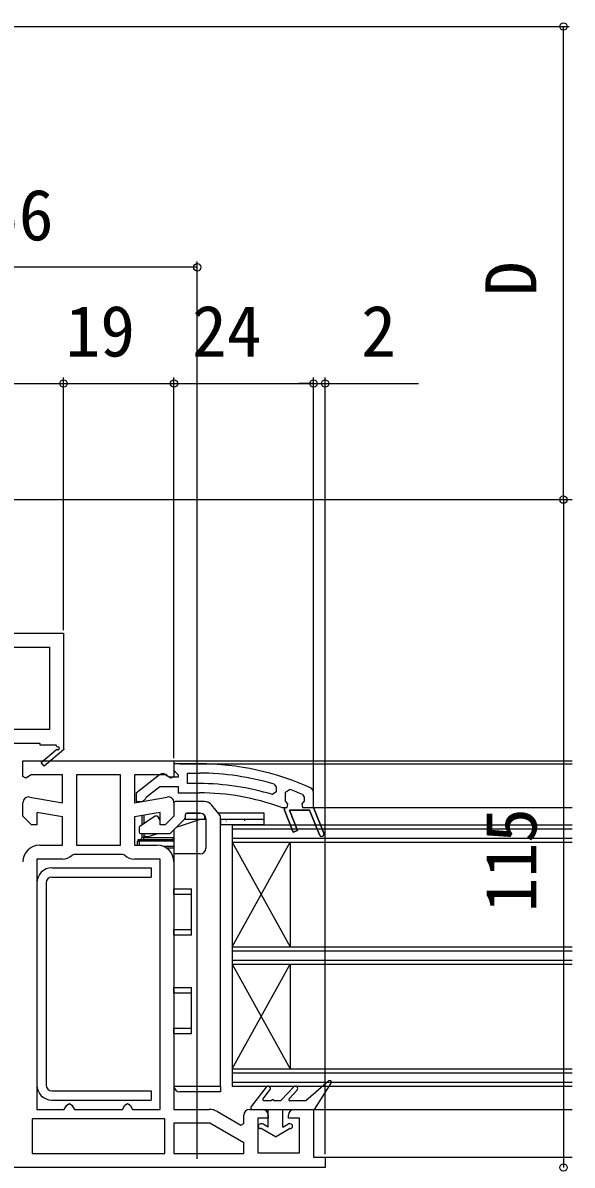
# Model space of a CAD drawing. Units: millimetres, scale not verified. Extents: x -525 to 525, y -783 to 778.
# Drawn here: x 62 to 156.5, y 237.7 to 434.4 of the extents above; entities that cross this region are included whole.
import ezdxf
from ezdxf.enums import TextEntityAlignment as Align

# ---------------------------------------------------------------- set-up
doc = ezdxf.new("R2010")
doc.units = ezdxf.units.MM
doc.header["$LTSCALE"] = 4
for name, color, linetype in [('0-3_YKK_11', 7, 'Continuous'), ('0-5_YKK_12', 2, 'Continuous'), ('0-6_YKK_13', 4, 'Continuous'), ('0-8_YKK_D', 6, 'Continuous')]:
    doc.layers.add(name, color=color, linetype=linetype)
doc.styles.add('ＭＳ ゴシック', font='')
doc.styles.get('ＭＳ ゴシック').set_extended_font_data('MS Gothic')

msp = doc.modelspace()

# ---------------------------------------------------------------- linework, layer by layer
at = {"layer": '0-3_YKK_11'}
for p, q in [((68.8, 290.4), (64.4, 290.4)), ((101, 247.3), (103.2, 247.3))]:
    msp.add_line(p, q, dxfattribs=at)
for points in [[(27, 329.3), (69, 329.3), (69, 309.434), (69.077, 309.3), (65.659, 306.395), (65.141, 307.005), (67.861, 309.316)], [(67.926, 309.694), (67.75, 310), (65, 310), (65, 310.3), (46, 310.3)], [(63.174, 301.085), (68.8, 300.093), (68.8, 304.9), (63.444, 304.9), (62.515, 304.32), (62, 304.605), (62, 307.3), (75, 307.3), (88, 307.3), (88, 304.605), (87.485, 304.32), (86.556, 304.9), (81.2, 304.9), (81.2, 300.093), (86.826, 301.085)], [(85.483, 304.887), (81.499, 301.775), (81.499, 300.3), (82.601, 300.3), (83.1, 300.775), (83.292, 301.145), (85.538, 302.9), (88.699, 302.9), (88.699, 301.8), (92.367, 301.8)], [(92.367, 306.8), (87.999, 306.8), (87.999, 305.7), (88.437, 305.204), (88.699, 304.906), (88.699, 304.5), (87.299, 304.5), (86.899, 304.7)], [(92.367, 303.4), (90.299, 303.4), (90.299, 305.2), (92.367, 305.2)], [(105.244, 303.291), (105.599, 302.813), (105.599, 301.976), (104.952, 301.499)], [(113.028, 294.552), (111.337, 298.8), (107.86, 298.8), (109.234, 295.348), (108.491, 295.052), (106.999, 298.8), (106.999, 299.3), (107.499, 299.3), (107.574, 299.89), (107.199, 300.375), (107.199, 300.4), (107.199, 301.935), (107.874, 302.404)], [(110.099, 301.505), (110.399, 301.047), (110.399, 300.375), (110.024, 299.89), (110.099, 299.3), (111.999, 299.3), (113.771, 294.848), (111.999, 299.3), (111.999, 302.082), (111.71, 302.536)], [(64.9, 292.8), (68.8, 292.8), (68.8, 297.656), (64.4, 298.432), (64.4, 296.3), (63.5, 296.3), (62, 297.8), (62, 300.1)], [(88, 300.1), (88, 297.8), (86.5, 296.3), (85.6, 296.3), (85.6, 298.432), (81.2, 297.656), (81.2, 292.8), (85.1, 292.8)], [(106.382, 299.33), (106.553, 299.3), (106.999, 299.3), (106.999, 298.8), (108.491, 295.052), (109.234, 295.348), (107.86, 298.8), (111.337, 298.8), (113.028, 294.552)], [(79.545, 291.062), (79.2, 291.2), (75, 291.2), (70.8, 291.2), (70.455, 291.062)], [(64.4, 290.4), (64.4, 247.3), (69.134, 247.3), (69.567, 248.05), (70, 248.3), (70.433, 248.05), (70.866, 247.3), (75, 247.3), (79.134, 247.3), (79.567, 248.05), (80, 248.3), (80.433, 248.05), (80.866, 247.3), (85.6, 247.3), (85.6, 290.4), (81.2, 290.4)], [(88, 289.9), (88, 247.3), (94.027, 247.3)], [(108.7, 247.3), (112, 247.3), (112, 239.1), (114, 239.1), (114, 237.3), (75, 237.3), (36, 237.3), (36, 239.1), (38, 239.1), (38, 247.3), (41.3, 247.3)], [(95.477, 246.911), (99.5, 244.589), (100, 244.877), (100, 246.3)], [(104.2, 246.3), (104.2, 245.8), (102.4, 245.8), (102.4, 239.8), (109.6, 239.8), (109.6, 245.8), (107.7, 245.8), (107.7, 246.3)]]:
    msp.add_lwpolyline(points, dxfattribs=at)
for points in [[(66.6, 312.7), (45, 312.7), (45, 326.9), (66.6, 326.9)], [(78.8, 292.8), (78.8, 304.9), (75, 304.9), (71.2, 304.9), (71.2, 292.8), (75, 292.8)], [(86.4, 245.7), (75, 245.7), (63.6, 245.7), (63.6, 239.7), (75, 239.7), (86.4, 239.7)], [(88, 239.7), (100, 239.7), (100, 241.529), (94.161, 244.9), (88, 244.9)]]:
    msp.add_lwpolyline(points, close=True, dxfattribs=at)
for centre, radius, start, end in [((68.051, 309.478), 0.25, 220.35701, 120), ((86.099, 304.1), 1, 36.86989, 128.08672), ((92.367, 260.8), 46, 65.13402, 89.99999), ((92.367, 260.8), 44.4, 73.13981, 90.00001), ((92.367, 260.8), 42.6, 72.81723, 90.00001), ((63, 300.1), 1, 80.00002, 180), ((87, 300.1), 1, 360, 99.99998), ((92.367, 260.8), 41, 70.01112, 90.00001), ((92.367, 260.8), 44.4, 66.46078, 69.55779), ((113.399, 294.7), 0.4, 201.69939, 21.69941), ((113.399, 294.7), 0.4, 201.69939, 21.69941), ((64.9, 289.9), 2.9, 90.00001, 179.99999), ((85.1, 289.9), 2.9, 0.00001, 89.99999), ((68.8, 292.8), 2.4, 270, 313.60283), ((81.2, 292.8), 2.4, 226.39717, 270), ((94.027, 244.4), 2.9, 60.00001, 90.00002), ((101, 246.3), 1, 90.00001, 179.99999), ((103.2, 246.3), 1, 0.00001, 89.99999), ((108.7, 246.3), 1, 90.00001, 179.99999)]:
    msp.add_arc(centre, radius, start, end, dxfattribs=at)
at = {"layer": '0-5_YKK_12'}
for p, q in [((-75.41, 352.3), (156.5, 352.3)), ((87.5, 307.3), (156.5, 307.3)), ((89.003, 306.798), (156.5, 306.798)), ((112, 299.3), (156.5, 299.3)), ((97.999, 296.301), (156.5, 296.301)), ((97.999, 296.301), (97.999, 251.301)), ((97.999, 295.601), (156.5, 295.601)), ((97.999, 294.001), (156.5, 294.001)), ((97.999, 293.301), (156.5, 293.301)), ((97.999, 293.301), (107.999, 275.301)), ((97.999, 275.301), (107.999, 293.301)), ((107.999, 293.301), (107.999, 275.301)), ((97.999, 275.301), (156.5, 275.301)), ((97.999, 274.601), (156.5, 274.601)), ((97.999, 273.001), (156.5, 273.001)), ((97.999, 272.301), (156.5, 272.301)), ((97.999, 272.301), (107.999, 254.301)), ((97.999, 254.301), (107.999, 272.301)), ((107.999, 272.301), (107.999, 254.301)), ((97.999, 254.301), (156.5, 254.301)), ((97.999, 253.601), (156.5, 253.601)), ((97.999, 252.001), (156.5, 252.001)), ((97.999, 251.301), (156.5, 251.301)), ((111.5, 247.3), (156.5, 247.3)), ((113.5, 239.1), (156.5, 239.1))]:
    msp.add_line(p, q, dxfattribs=at)
at = {"layer": '0-6_YKK_13'}
for p, q in [((87.979, 300.298), (87.999, 300.298)), ((87.999, 300.098), (87.999, 300.298)), ((87.999, 300.098), (87.999, 298.505)), ((93.278, 300.298), (88.199, 300.298)), ((95.934, 297.88), (94.45, 299.735)), ((84.648, 297.762), (82.127, 295.997)), ((82.499, 296.258), (82.499, 297.883)), ((82.799, 297.936), (82.799, 296.468)), ((85.084, 297.798), (84.762, 297.798)), ((85.599, 297.105), (85.257, 297.698)), ((87.474, 294.945), (89.853, 297.323)), ((89.828, 297.298), (93.499, 297.298)), ((89.999, 297.677), (89.999, 298.098)), ((90.199, 298.298), (92.499, 298.298)), ((92.399, 298.298), (90.199, 298.298)), ((92.499, 298.298), (92.399, 298.298)), ((93.249, 297.96), (93.249, 297.298)), ((93.499, 297.298), (93.499, 292.298)), ((103.199, 298.298), (95.599, 298.298)), ((95.999, 251.298), (95.999, 297.693)), ((95.999, 297.298), (103.199, 297.298)), ((96, 297.298), (95.999, 296.297)), ((100.151, 297.116), (100.151, 297.016)), ((103.199, 297.298), (103.499, 297.298)), ((103.326, 297.216), (103.326, 297.116)), ((103.499, 296.297), (103.499, 297.298)), ((81.999, 295.751), (81.999, 295.098)), ((87.999, 295.47), (87.999, 291.298)), ((93.499, 296.297), (93.499, 296.297)), ((103.499, 296.297), (95.999, 296.297)), ((96.976, 297.016), (96.976, 296.916)), ((101.738, 296.322), (101.738, 296.297)), ((81.699, 292.798), (81.699, 293.498)), ((81.999, 293.798), (87.699, 293.798)), ((81.999, 293.498), (81.999, 293.798)), ((87.699, 293.498), (81.999, 293.498)), ((82.299, 294.798), (87.121, 294.798)), ((82.499, 294.098), (82.499, 294.798)), ((82.799, 294.098), (82.499, 294.098)), ((82.799, 294.798), (82.799, 294.098)), ((83.983, 294.378), (85.217, 294.798)), ((87.699, 293.798), (87.699, 293.498)), ((86.158, 292.598), (87.999, 292.598)), ((87.999, 292.298), (86.727, 292.298)), ((87.999, 291.298), (87.999, 285.298)), ((92.499, 291.298), (87.999, 291.298)), ((67, 288.9), (84.1, 288.9)), ((67, 287.3), (84.1, 287.3)), ((84.1, 288.9), (84.1, 287.3)), ((64.4, 286.3), (64.4, 251.5)), ((66, 286.3), (66, 251.5)), ((87.999, 285.298), (90.999, 285.298)), ((90.999, 277.298), (90.999, 285.298)), ((87.999, 278.298), (90.999, 278.298)), ((87.999, 277.298), (87.999, 278.298)), ((87.999, 277.298), (87.999, 268.298)), ((90.999, 277.298), (87.999, 277.298)), ((87.999, 268.298), (90.999, 268.298)), ((90.999, 260.298), (90.999, 268.298)), ((87.999, 261.298), (90.999, 261.298)), ((87.999, 260.298), (87.999, 261.298)), ((87.999, 260.298), (87.999, 251.298)), ((90.999, 260.298), (87.999, 260.298)), ((110.656, 248.848), (114.605, 252.228)), ((112.2, 247.3), (115.054, 251.84)), ((67, 250.5), (84.1, 250.5)), ((84.1, 250.5), (84.1, 248.9)), ((87.999, 251.298), (95.999, 251.298)), ((95.999, 250.298), (88.999, 250.298)), ((95.999, 251.298), (95.999, 250.298)), ((103.885, 251.146), (101.263, 247.784)), ((103.327, 249.123), (104.516, 250.655)), ((106.459, 248.864), (108.607, 251.172)), ((107.805, 249.136), (109.193, 250.628)), ((67, 248.9), (84.1, 248.9)), ((104.778, 248.8), (103.485, 248.8)), ((106.313, 248.8), (105.178, 248.8)), ((110.526, 248.8), (107.952, 248.8)), ((101.5, 247.3), (112.2, 247.3)), ((104.2, 244.245), (104.2, 247.3)), ((106.7, 244.245), (106.7, 247.3)), ((103.132, 244.8), (102.9, 244.8)), ((103.025, 244), (102.9, 244)), ((105.45, 242.6), (103.025, 244)), ((104.2, 244.245), (103.332, 244.746)), ((105.45, 242.6), (107.875, 244)), ((106.7, 244.245), (107.568, 244.746)), ((108, 244.8), (107.768, 244.8)), ((108, 244), (107.875, 244))]:
    msp.add_line(p, q, dxfattribs=at)
for points in [[(88.416, 295.887), (92.565, 297.298), (93.499, 297.298)], [(103.499, 297.298), (103.499, 298.298), (103.199, 298.298)], [(81.699, 293.498), (81.999, 293.498), (81.999, 292.798)], [(82.799, 293.798), (82.799, 294.098), (87.999, 294.098)], [(90.999, 284.298), (87.999, 284.298), (87.999, 285.298)], [(90.999, 267.298), (87.999, 267.298), (87.999, 268.298)]]:
    msp.add_lwpolyline(points, dxfattribs=at)
for centre, radius, start, end in [((88.199, 300.098), 0.2, 90, 180), ((93.278, 298.798), 1.5, 38.65981, 90), ((84.762, 297.598), 0.2, 90, 125), ((85.084, 297.598), 0.2, 30, 90), ((89.499, 297.677), 0.5, 315, 0), ((90.199, 298.098), 0.2, 90, 180), ((92.499, 297.298), 1, 0, 90), ((95.699, 297.693), 0.3, 0, 38.65981), ((82.299, 295.751), 0.3, 125, 180), ((82.299, 295.098), 0.3, 180, 270), ((81.999, 293.498), 0.3, 90, 180), ((82.199, 294.098), 0.3, 270, 0), ((83.499, 295.798), 1.5, 221.81031, 228.18969), ((83.499, 295.798), 1.5, 242.18186, 288.79043), ((87.121, 295.298), 0.5, 270, 315), ((87.699, 294.098), 0.3, 270, 0), ((87.699, 294.098), 0.6, 270, 300), ((92.499, 292.298), 1, 270, 0), ((67, 286.3), 2.6, 90, 180), ((67, 286.3), 1, 90, 180), ((114.8, 252), 0.3, 327.84718, 130.56105), ((67, 251.5), 2.6, 180, 270), ((67, 251.5), 1, 180, 270), ((88.999, 251.298), 1, 180, 270), ((104.2, 250.9), 0.4, 322.18768, 142.05449), ((108.9, 250.9), 0.4, 317.0674, 137.0674), ((103.485, 249), 0.2, 142.18768, 270), ((104.978, 248.8), 0.2, 0, 180), ((106.313, 249), 0.2, 270, 317.0674), ((107.952, 249), 0.2, 137.0674, 270), ((110.526, 249), 0.2, 270, 310.56105), ((101.5, 247.6), 0.3, 142.05449, 270), ((102.9, 244.4), 0.4, 90, 270), ((103.132, 244.4), 0.4, 60, 90), ((107.768, 244.4), 0.4, 90, 120), ((108, 244.4), 0.4, 270, 90)]:
    msp.add_arc(centre, radius, start, end, dxfattribs=at)
at = {"layer": '0-8_YKK_D'}
for p, q in [((52.463, 433.761), (156, 433.761)), ((155, 352.3), (155, 433.761)), ((92, 392.3), (36, 392.3)), ((92, 238.8), (92, 393.3)), ((3, 372.3), (69, 372.3)), ((69, 330.8), (69, 373.3)), ((69, 329.8), (69, 373.3)), ((69, 372.3), (88, 372.3)), ((88, 307.8), (88, 373.3)), ((88, 309.979), (88, 373.3)), ((88, 372.3), (112, 372.3)), ((112, 372.3), (109.45, 372.3)), ((112, 301.346), (112, 373.3)), ((112, 301.346), (112, 373.3)), ((112, 372.3), (114, 372.3)), ((114, 239.6), (114, 373.3)), ((114, 372.3), (130.055, 372.3)), ((117.369, 352.3), (156, 352.3)), ((126.672, 352.3), (156, 352.3)), ((155, 352.3), (155, 237.3))]:
    msp.add_line(p, q, dxfattribs=at)
for centre in [(155, 433.761), (92, 392.3), (69, 372.3), (69, 372.3), (88, 372.3), (88, 372.3), (112, 372.3), (112, 372.3), (114, 372.3), (155, 352.3), (155, 352.3), (155, 237.3), (155, 237.3)]:
    msp.add_circle(centre, 0.637, dxfattribs=at)

# ---------------------------------------------------------------- texts
at = {"layer": '0-8_YKK_D', "style": 'ＭＳ ゴシック'}
for s, p in [('56', (55.307, 394.3)), ('19', (69.33, 374.3)), ('24', (91.102, 374.3)), ('2', (120.214, 374.3))]:
    msp.add_text(s, height=8.798, dxfattribs=at).set_placement(p, align=Align.BOTTOM_LEFT)
for s, p in [('D', (153, 387.338)), ('115', (153, 281.232))]:
    msp.add_text(s, height=8.798, rotation=90, dxfattribs=at).set_placement(p, align=Align.BOTTOM_LEFT)

doc.saveas('drawing.dxf')
